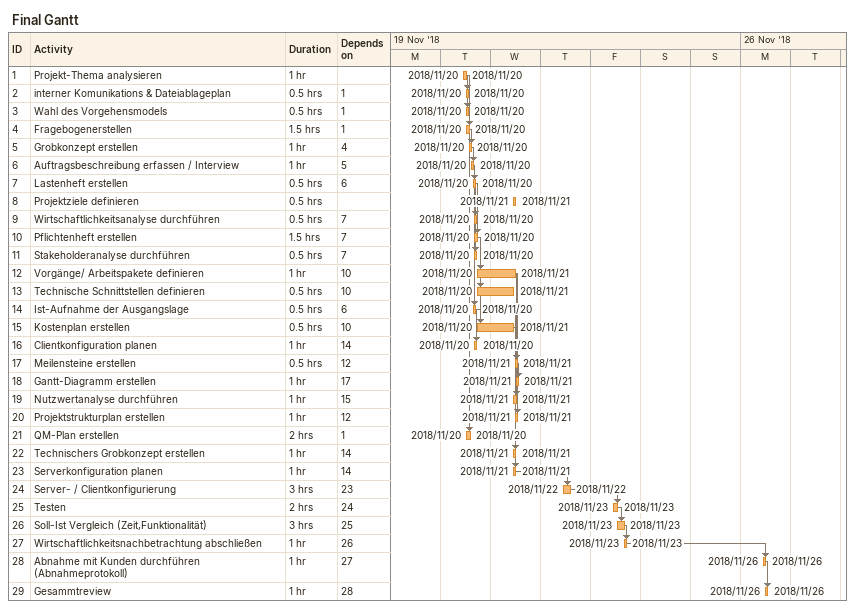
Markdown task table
Final Gantt

| ID | Task | Duration | Start | Finish | Predecessors |
|---|---|---|---|---|---|
| 1 | Projekt-Thema analysieren | 1h | 2018-11-20 | 2018-11-20 |  |
| 2 | interner Komunikations & Dateiablageplan | 0.5h | 2018-11-20 | 2018-11-20 | 1 |
| 3 | Wahl des Vorgehensmodels | 0.5h | 2018-11-20 | 2018-11-20 | 1 |
| 4 | Fragebogenerstellen | 1.5h | 2018-11-20 | 2018-11-20 | 1 |
| 5 | Grobkonzept erstellen | 1h | 2018-11-20 | 2018-11-20 | 4 |
| 6 | Auftragsbeschreibung erfassen / Interview | 1h | 2018-11-20 | 2018-11-20 | 5 |
| 7 | Lastenheft erstellen | 0.5h | 2018-11-20 | 2018-11-20 | 6 |
| 8 | Projektziele definieren | 0.5h | 2018-11-21 | 2018-11-21 |  |
| 9 | Wirtschaftlichkeitsanalyse durchführen | 0.5h | 2018-11-20 | 2018-11-20 | 7 |
| 10 | Pflichtenheft erstellen | 1.5h | 2018-11-20 | 2018-11-20 | 7 |
| 11 | Stakeholderanalyse durchführen | 0.5h | 2018-11-20 | 2018-11-20 | 7 |
| 12 | Vorgänge/ Arbeitspakete definieren | 1h | 2018-11-20 | 2018-11-21 | 10 |
| 13 | Technische Schnittstellen definieren | 0.5h | 2018-11-20 | 2018-11-21 | 10 |
| 14 | Ist-Aufnahme der Ausgangslage | 0.5h | 2018-11-20 | 2018-11-20 | 6 |
| 15 | Kostenplan erstellen | 0.5h | 2018-11-20 | 2018-11-21 | 10 |
| 16 | Clientkonfiguration planen | 1h | 2018-11-20 | 2018-11-20 | 14 |
| 17 | Meilensteine erstellen | 0.5h | 2018-11-21 | 2018-11-21 | 12 |
| 18 | Gantt-Diagramm erstellen | 1h | 2018-11-21 | 2018-11-21 | 17 |
| 19 | Nutzwertanalyse durchführen | 1h | 2018-11-21 | 2018-11-21 | 15 |
| 20 | Projektstrukturplan erstellen | 1h | 2018-11-21 | 2018-11-21 | 12 |
| 21 | QM-Plan erstellen | 2h | 2018-11-20 | 2018-11-20 | 1 |
| 22 | Technischers Grobkonzept erstellen | 1h | 2018-11-21 | 2018-11-21 | 14 |
| 23 | Serverkonfiguration planen | 1h | 2018-11-21 | 2018-11-21 | 14 |
| 24 | Server- / Clientkonfigurierung | 3h | 2018-11-22 | 2018-11-22 | 23 |
| 25 | Testen | 2h | 2018-11-23 | 2018-11-23 | 24 |
| 26 | Soll-Ist Vergleich (Zeit,Funktionalität) | 3h | 2018-11-23 | 2018-11-23 | 25 |
| 27 | Wirtschaftlichkeitsnachbetrachtung abschließen | 1h | 2018-11-23 | 2018-11-23 | 26 |
| 28 | Abnahme mit Kunden durchführen (Abnahmeprotokoll) | 1h | 2018-11-26 | 2018-11-26 | 27 |
| 29 | Gesammtreview | 1h | 2018-11-26 | 2018-11-26 | 28 |
